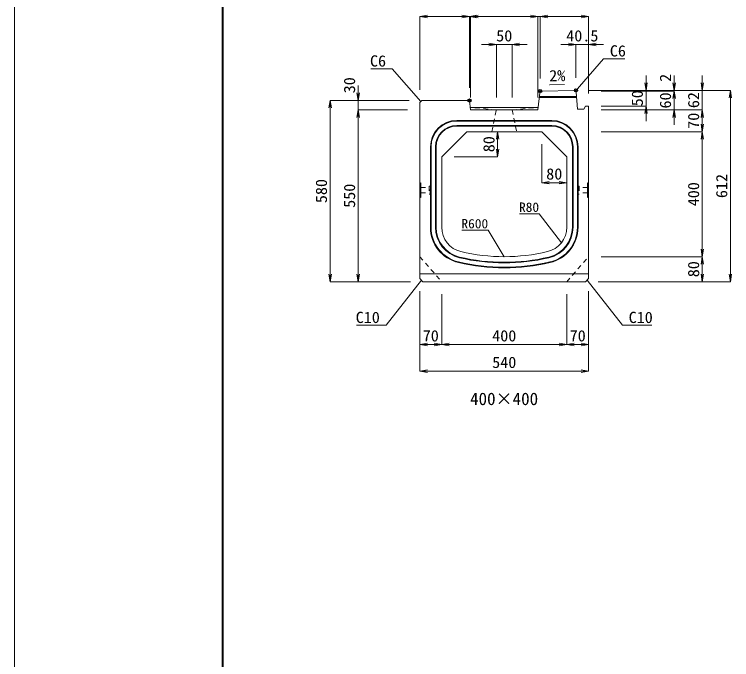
# Model space of a CAD drawing. Units: millimetres at full size, sheet at 1:20. Extents: x -1267 to 18002, y -8037 to 7143.
# Drawn here: x 8867 to 11162, y 1618 to 3684 of the extents above; entities that cross this region are included whole.
import ezdxf
from ezdxf.enums import TextEntityAlignment as Align

# ---------------------------------------------------------------- set-up
doc = ezdxf.new("R2010")
doc.units = ezdxf.units.MM
doc.header["$LTSCALE"] = 20
doc.header["$PDMODE"] = 32
doc.header["$PDSIZE"] = 10
doc.linetypes.add('USER1', pattern=[1.35, 0.75, -0.6])
for name, color, linetype, lineweight in [('0_2', 5, 'Continuous', 13), ('インサート', 3, 'USER1', 9), ('図枠', 7, 'Continuous', 5), ('寸法線', 7, 'Continuous', 13), ('引出線', 4, 'Continuous', 13), ('排水孔', 30, 'USER1', 9), ('本体', 2, 'Continuous', 13), ('目地', 132, 'Continuous', 5)]:
    doc.layers.add(name, color=color, linetype=linetype, lineweight=lineweight)
doc.layers.add('作業エリア', color=11, linetype='Continuous')
doc.layers.add('文字', color=7, linetype='Continuous')
doc.styles.add('ＭＳ 明朝', font='')
doc.styles.get('ＭＳ 明朝').set_extended_font_data('MS Mincho')

# ---------------------------------------------------------------- blocks, each defined once
blk = doc.blocks.new('open_arrow')
at = {"color": 0, "linetype": 'Continuous', "lineweight": -2}
blk.add_lwpolyline([(7.5, 1.25), (0, 0), (7.5, -1.25)], dxfattribs=at)

msp = doc.modelspace()

# ---------------------------------------------------------------- linework, layer by layer
at = {"layer": '0_2'}
msp.add_line((8867.22, 7143.28), (8867.22, -8037.05), dxfattribs=at)
at = {"layer": 'インサート'}
for p, q in [((10167.64, 3129.66), (10194.64, 3129.66)), ((10167.64, 3129.66), (10167.64, 3112.66)), ((10197.64, 3133.66), (10194.64, 3133.66)), ((10194.64, 3133.66), (10194.64, 3108.66)), ((10197.64, 3108.66), (10197.64, 3133.66)), ((10671.24, 3133.66), (10674.24, 3133.66)), ((10671.24, 3108.66), (10671.24, 3133.66)), ((10674.24, 3133.66), (10674.24, 3108.66)), ((10701.24, 3129.66), (10674.24, 3129.66)), ((10701.24, 3129.66), (10701.24, 3112.66)), ((10167.64, 3112.66), (10194.64, 3112.66)), ((10194.64, 3108.66), (10197.64, 3108.66)), ((10674.24, 3108.66), (10671.24, 3108.66)), ((10701.24, 3112.66), (10674.24, 3112.66))]:
    msp.add_line(p, q, dxfattribs=at)
at = {"layer": '作業エリア'}
for p in [(10549.44, 3438.16), (10663.94, 3440.38), (10323.19, 3408.16)]:
    msp.add_point(p, dxfattribs=at)
at = {"layer": '図枠', "lineweight": 40}
msp.add_line((9534.44, 200), (9534.44, 5740), dxfattribs=at)
at = {"layer": '寸法線'}
for p, q in [((10164.44, 3677.12), (10371.19, 3677.12)), ((10164.44, 3442.16), (10164.44, 3677.12)), ((10275.19, 3677.12), (10374.94, 3677.12)), ((10323.19, 3448.16), (10323.19, 3677.12)), ((10323.19, 3448.16), (10323.19, 3677.12)), ((10326.94, 3418.16), (10326.94, 3677.12)), ((10326.94, 3677.12), (10541.94, 3677.12)), ((10326.94, 3418.16), (10326.94, 3677.12)), ((10493.94, 3677.12), (10597.44, 3677.12)), ((10541.94, 3418.16), (10541.94, 3677.12)), ((10541.94, 3418.16), (10541.94, 3677.12)), ((10549.44, 3478.16), (10549.44, 3677.12)), ((10549.44, 3677.12), (10704.44, 3677.12)), ((10549.44, 3478.16), (10549.44, 3677.12)), ((10704.44, 3430.38), (10704.44, 3677.12)), ((10361.44, 3587.12), (10507.44, 3587.12)), ((10409.44, 3418.16), (10409.44, 3587.12)), ((10459.44, 3418.16), (10459.44, 3587.12)), ((10615.94, 3587.12), (10752.44, 3587.12)), ((10663.94, 3480.38), (10663.94, 3587.12)), ((10704.44, 3430.38), (10704.44, 3587.12)), ((10887.95, 3342.38), (10887.95, 3488.38)), ((10977.95, 3390.16), (10977.95, 3488.38)), ((11067.95, 3330.16), (11067.95, 3488.38)), ((9967.31, 3330.16), (9967.31, 3456.16)), ((10703.94, 3440.38), (10887.95, 3440.38)), ((10744.44, 3440.38), (11067.95, 3440.38)), ((10744.44, 3440.38), (10977.95, 3440.38)), ((10744.44, 3440.38), (11157.95, 3440.38)), ((10744.44, 3438.16), (10977.95, 3438.16)), ((10744.44, 3438.16), (10977.95, 3438.16)), ((10977.95, 3330.16), (10977.95, 3438.16)), ((11157.95, 2828.16), (11157.95, 3440.38)), ((9877.31, 2828.16), (9877.31, 3408.16)), ((10130.44, 3408.16), (9877.31, 3408.16)), ((10130.44, 3408.16), (9967.31, 3408.16)), ((9967.31, 2828.16), (9967.31, 3378.16)), ((10124.44, 3378.16), (9967.31, 3378.16)), ((10124.44, 3378.16), (9967.31, 3378.16)), ((10744.44, 3390.38), (10887.95, 3390.38)), ((10744.44, 3378.16), (11067.95, 3378.16)), ((10744.44, 3378.16), (11067.95, 3378.16)), ((10744.44, 3378.16), (10977.95, 3378.16)), ((11067.95, 3308.16), (11067.95, 3378.16)), ((10413.29, 3228.16), (10413.29, 3308.16)), ((10744.44, 3308.16), (11067.95, 3308.16)), ((10744.44, 3308.16), (11067.95, 3308.16)), ((11067.95, 2908.16), (11067.95, 3308.16)), ((10554.44, 3268.16), (10554.44, 3145.08)), ((10274.44, 3228.16), (10413.29, 3228.16)), ((10554.44, 3145.08), (10634.44, 3145.08)), ((10744.44, 2908.16), (11067.95, 2908.16)), ((10744.44, 2908.16), (11067.95, 2908.16)), ((11067.95, 2828.16), (11067.95, 2908.16)), ((10134.44, 2828.16), (9877.31, 2828.16)), ((10134.44, 2828.16), (9967.31, 2828.16)), ((10734.44, 2828.16), (11067.95, 2828.16)), ((10734.44, 2828.16), (11157.95, 2828.16)), ((10164.44, 2798.16), (10164.44, 2627.01)), ((10164.44, 2798.16), (10164.44, 2542.01)), ((10234.44, 2788.16), (10234.44, 2627.01)), ((10234.44, 2788.16), (10234.44, 2627.01)), ((10634.44, 2788.16), (10634.44, 2627.01)), ((10634.44, 2788.16), (10634.44, 2627.01)), ((10704.44, 2798.16), (10704.44, 2627.01)), ((10704.44, 2798.16), (10704.44, 2542.01)), ((10164.44, 2627.01), (10234.44, 2627.01)), ((10234.44, 2627.01), (10634.44, 2627.01)), ((10634.44, 2627.01), (10704.44, 2627.01)), ((10164.44, 2542.01), (10704.44, 2542.01))]:
    msp.add_line(p, q, dxfattribs=at)
at = {"layer": '引出線'}
for points in [[(10661.19, 3437.33), (10752.22, 3541.65), (10820.56, 3541.65)], [(10167.44, 3405.16), (10076.41, 3509.48), (10008.06, 3509.48)], [(10578.92, 3458.44), (10627.63, 3459.41), (10578.88, 3458.44)], [(10617.2, 2952.59), (10545.94, 3045.69), (10483.71, 3045.69)], [(10434.44, 2908.16), (10383.07, 2992.91), (10298.9, 2992.91)], [(10169.44, 2833.16), (10056.46, 2688.73), (9961.79, 2688.73)], [(10699.44, 2833.16), (10812.42, 2688.73), (10907.09, 2688.73)]]:
    msp.add_lwpolyline(points, dxfattribs=at)
at = {"layer": '排水孔'}
for p, q in [((10409.44, 3378.16), (10325.94, 3386.16)), ((10394.44, 3308.16), (10409.44, 3378.16)), ((10459.44, 3378.16), (10542.94, 3386.16)), ((10459.44, 3378.16), (10474.44, 3308.16))]:
    msp.add_line(p, q, dxfattribs=at)
at = {"layer": '本体', "lineweight": 20}
for p, q in [((10548.79, 3433.01), (10541.94, 3378.16)), ((10323.19, 3408.16), (10326.94, 3378.16))]:
    msp.add_line(p, q, dxfattribs=at)
at = {"layer": '本体'}
for p, q in [((10657.94, 3440.26), (10554.63, 3438.26)), ((10657.94, 3440.26), (10664.44, 3434.4)), ((10664.44, 3434.4), (10668.94, 3380.38)), ((10164.44, 3402.16), (10170.44, 3408.16)), ((10164.44, 2838.16), (10164.44, 3402.16)), ((10170.44, 3408.16), (10323.19, 3408.16)), ((10326.94, 3378.16), (10541.94, 3378.16)), ((10668.94, 3380.38), (10689.44, 3380.38)), ((10689.44, 3380.38), (10694.44, 3390.38)), ((10694.44, 3390.38), (10704.44, 3390.38)), ((10704.44, 2838.16), (10704.44, 3390.38)), ((10234.44, 3228.16), (10314.44, 3308.16)), ((10314.44, 3308.16), (10554.44, 3308.16)), ((10554.44, 3308.16), (10634.44, 3228.16)), ((10234.44, 3002.2), (10234.44, 3228.16)), ((10634.44, 3228.16), (10634.44, 3002.2)), ((10174.44, 2828.16), (10164.44, 2838.16)), ((10174.44, 2828.16), (10694.44, 2828.16)), ((10694.44, 2828.16), (10704.44, 2838.16))]:
    msp.add_line(p, q, dxfattribs=at)
at = {"layer": '本体', "lineweight": 9}
for p, q in [((10325.94, 3386.16), (10542.94, 3386.16)), ((10164.44, 3145.66), (10167.64, 3143.66)), ((10704.44, 3145.66), (10701.24, 3143.66)), ((10167.64, 3143.66), (10167.64, 3098.66)), ((10701.24, 3143.66), (10701.24, 3098.66)), ((10167.64, 3098.66), (10164.44, 3096.66)), ((10701.24, 3098.66), (10704.44, 3096.66)), ((10164.44, 2853.16), (10704.44, 2853.16))]:
    msp.add_line(p, q, dxfattribs=at)
at = {"layer": '本体', "linetype": 'USER1', "lineweight": 9}
for p, q in [((10164.44, 2908.16), (10234.44, 2828.16)), ((10634.44, 2828.16), (10704.44, 2908.16))]:
    msp.add_line(p, q, dxfattribs=at)
at = {"layer": '本体'}
for centre, radius, start, end in [((10554.75, 3432.27), 6, 91.10881, 172.87498), ((10314.44, 3002.2), 80, 180, 256.65764), ((10554.44, 3002.2), 80, 283.34236, 0), ((10434.44, 3508.16), 600, 256.65764, 283.34236)]:
    msp.add_arc(centre, radius, start, end, dxfattribs=at)
at = {"layer": '目地'}
for p, q in [((10665.54, 3421.16), (10547.31, 3421.16)), ((10665.87, 3417.16), (10546.81, 3417.16)), ((10586.44, 3344.16), (10282.44, 3344.16)), ((10586.44, 3342.16), (10282.44, 3342.16)), ((10586.44, 3328.16), (10282.44, 3328.16)), ((10586.44, 3326.16), (10282.44, 3326.16)), ((10198.44, 3260.16), (10198.44, 3002.2)), ((10200.44, 3260.16), (10200.44, 3002.2)), ((10214.44, 3260.16), (10214.44, 3002.2)), ((10216.44, 3260.16), (10216.44, 3002.2)), ((10652.44, 3002.2), (10652.44, 3260.16)), ((10654.44, 3002.2), (10654.44, 3260.16)), ((10668.44, 3002.2), (10668.44, 3260.16)), ((10670.44, 3002.2), (10670.44, 3260.16))]:
    msp.add_line(p, q, dxfattribs=at)
for centre, radius, start, end in [((10282.44, 3260.16), 84, 90, 180), ((10282.44, 3260.16), 82, 90, 180), ((10282.44, 3260.16), 68, 90, 180), ((10586.44, 3260.16), 84, 0, 90), ((10586.44, 3260.16), 82, 0, 90), ((10586.44, 3260.16), 68, 0, 90), ((10282.44, 3260.16), 66, 90, 180), ((10586.44, 3260.16), 66, 0, 90), ((10314.44, 3002.2), 116, 180, 256.65764), ((10314.44, 3002.2), 114, 180, 256.65764), ((10314.44, 3002.2), 100, 180, 256.65764), ((10314.44, 3002.2), 98, 180, 256.65764), ((10554.44, 3002.2), 98, 283.34236, 0), ((10554.44, 3002.2), 100, 283.34236, 0), ((10554.44, 3002.2), 114, 283.34236, 0), ((10554.44, 3002.2), 116, 283.34236, 0), ((10434.44, 3508.16), 620, 256.65764, 283.34236), ((10434.44, 3508.16), 618, 256.65764, 283.34236), ((10434.44, 3508.16), 636, 256.65764, 283.34236), ((10434.44, 3508.16), 634, 256.65764, 283.34236)]:
    msp.add_arc(centre, radius, start, end, dxfattribs=at)

# ---------------------------------------------------------------- block references
at = {"layer": '寸法線', "xscale": 3.2, "yscale": 3.2}
for p in [(10164.44, 3677.12), (10323.19, 3677.12), (10326.94, 3677.12), (10326.94, 3677.12), (10549.44, 3677.12), (10549.44, 3677.12), (10459.44, 3587.12), (10704.44, 3587.12), (10554.44, 3145.08), (10164.44, 2627.01), (10234.44, 2627.01), (10634.44, 2627.01), (10164.44, 2542.01)]:
    msp.add_blockref('open_arrow', p, dxfattribs=at)
for p, rotation in [((10323.19, 3677.12), 180), ((10541.94, 3677.12), 180), ((10541.94, 3677.12), 180), ((10704.44, 3677.12), 180), ((10409.44, 3587.12), 180), ((10663.94, 3587.12), 180), ((10887.95, 3440.38), 90), ((10977.95, 3440.38), 90), ((11067.95, 3440.38), 90), ((9967.31, 3408.16), 90), ((10977.95, 3438.16), 270), ((10977.95, 3438.16), 270), ((11157.95, 3440.38), 270), ((9877.31, 3408.16), 270), ((9967.31, 3378.16), 270), ((9967.31, 3378.16), 270), ((10887.95, 3390.38), 270), ((10977.95, 3378.16), 270), ((11067.95, 3378.16), 270), ((11067.95, 3378.16), 270), ((11067.95, 3308.16), 90), ((10413.29, 3308.16), 270), ((11067.95, 3308.16), 270), ((10413.29, 3228.16), 90), ((10634.44, 3145.08), 180), ((11067.95, 2908.16), 90), ((11067.95, 2908.16), 270), ((9877.31, 2828.16), 90), ((9967.31, 2828.16), 90), ((11067.95, 2828.16), 90), ((11157.95, 2828.16), 90), ((10234.44, 2627.01), 180), ((10634.44, 2627.01), 180), ((10704.44, 2627.01), 180), ((10704.44, 2542.01), 180)]:
    msp.add_blockref('open_arrow', p, dxfattribs=dict(at, rotation=rotation))
at = {"layer": '引出線'}
for p, xscale, yscale, rotation in [((10578.92, 3458.44), 0.16, 0.16, 1.1), ((10661.19, 3437.33), 0.16, 0.16, 48.9), ((10167.44, 3405.16), 0.16, 0.16, 131.1), ((10617.2, 2952.59), 0.133, 0.133, 127.4), ((10434.44, 2908.16), 0.133, 0.133, 121.2), ((10169.44, 2833.16), 0.16, 0.16, 232), ((10699.44, 2833.16), 0.16, 0.16, 308)]:
    msp.add_blockref('open_arrow', p, dxfattribs=dict(at, xscale=xscale, yscale=yscale, rotation=rotation))

# ---------------------------------------------------------------- texts
at = {"layer": '寸法線', "style": 'ＭＳ 明朝', "width": 1.05}
for s, p in [('50', (10434.44, 3615.12)), ('40.5', (10684.19, 3615.12)), ('80', (10594.44, 3173.08)), ('70', (10199.44, 2655.01)), ('400', (10434.44, 2655.01)), ('70', (10669.44, 2655.01)), ('540', (10434.44, 2570.01))]:
    msp.add_text(s, height=36.03, dxfattribs=at).set_placement(p, align=Align.MIDDLE_CENTER)
for s, p in [('2', (10949.95, 3480.64)), ('30', (9939.31, 3456.9)), ('50', (10859.95, 3415.38)), ('60', (10949.95, 3408.16)), ('62', (11039.95, 3409.27)), ('70', (11039.95, 3343.16)), ('80', (10385.29, 3268.16)), ('612', (11129.95, 3134.27)), ('580', (9849.31, 3118.16)), ('400', (11039.95, 3108.16)), ('550', (9939.31, 3103.16)), ('80', (11039.95, 2868.16))]:
    msp.add_text(s, height=36.03, rotation=90, dxfattribs=at).set_placement(p, align=Align.MIDDLE_CENTER)
at = {"layer": '引出線', "style": 'ＭＳ 明朝', "width": 1.05}
for s, p in [('C6', (10772.22, 3584.85)), ('C10', (10832.42, 2731.93))]:
    msp.add_text(s, height=36.03, dxfattribs=at).set_placement(p, align=Align.TOP_LEFT)
for s, height, p in [('C6', 36.03, (10056.41, 3552.68)), ('R80', 30.02, (10545.94, 3081.69)), ('R600', 30.02, (10383.07, 3028.91)), ('C10', 36.03, (10036.46, 2731.93))]:
    msp.add_text(s, height=height, dxfattribs=at).set_placement(p, align=Align.TOP_RIGHT)
msp.add_text('2%', height=36.03, rotation=1.146, dxfattribs=at).set_placement((10577.94, 3505.33), align=Align.TOP_LEFT)
at = {"layer": '文字', "style": 'ＭＳ 明朝'}
msp.add_text('400×400', height=40.03, dxfattribs=at).set_placement((10433.96, 2453.19), align=Align.MIDDLE_CENTER)

doc.saveas('drawing.dxf')
